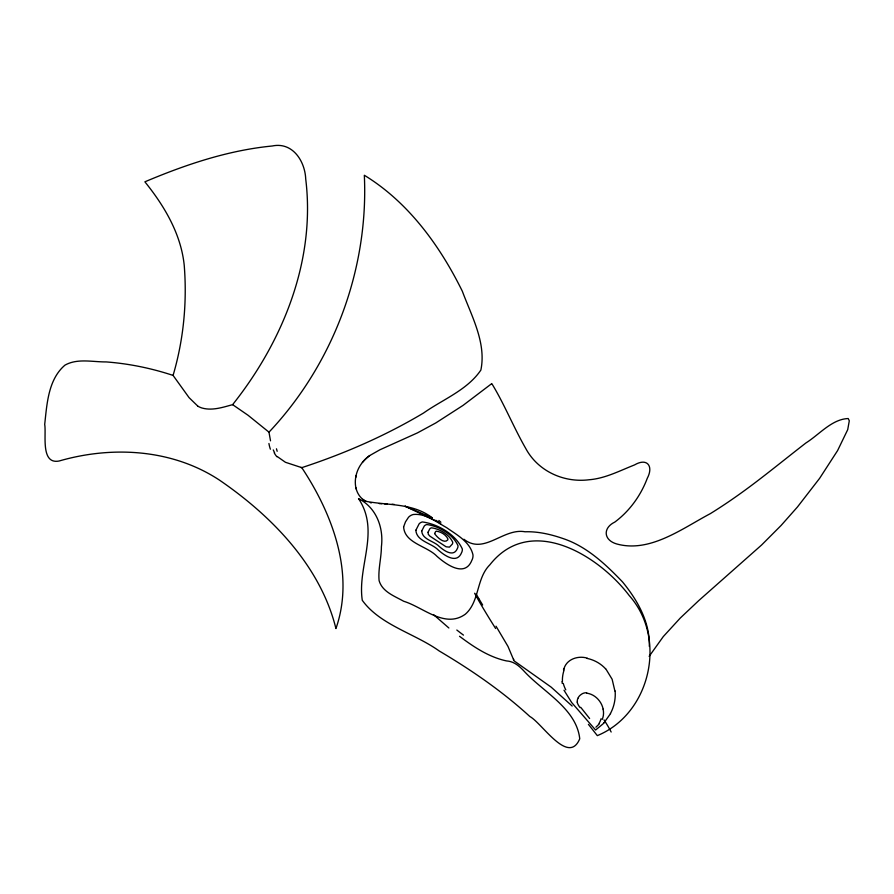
<?xml version="1.0" encoding="UTF-8"?>
<svg xmlns="http://www.w3.org/2000/svg" width="894" height="894" viewBox="0 0 894 894"><rect width="100%" height="100%" fill="white"/><g stroke="black" fill="none" stroke-linecap="round" stroke-linejoin="round"><path stroke-width="1.34" d="M369.58 455.716A37.179 36.877 -72.3 0 0 363.467 461.304C354.08 471.294 351.431 489.912 362.852 499.4A16.181 16.081 4.6 0 0 366.115 501.355C388.342 505.568 413.24 502.942 432.405 517.95L404.971 506.149L438.541 522.23L440.843 524.007M355.656 477.653L356.013 475.776M197.652 405.965L189.081 397.651L173.078 375.413C183.605 339.731 187.192 302.261 184.22 265.227C180.968 233.826 164.34 205.944 144.884 181.817C185.539 164.63 228.048 150.304 272.189 146.001C292.595 141.654 304.988 161.132 305.714 178.99C315.761 260.567 282.806 341.553 232.619 404.647C222.796 407.34 212.169 410.927 201.988 408.01A15.276 12.013 30.1 0 1 197.619 406.021M588.42 724.352L597.326 735.628C650.463 713.758 667.539 638.506 629.275 595.616C598.756 555.33 530.567 513.178 489.867 564.796C476.144 578.418 479.709 601.707 465.327 614.2C444.843 628.918 423.231 607.16 403.708 601.271C394.556 596.119 382.274 591.806 379.101 580.642C378.028 569.344 381.336 558.113 381.403 546.793C383.794 527.762 376.396 507.602 358.539 498.64C380.363 531.215 357.164 566.327 362.282 600.31C380.006 624.973 414.905 633.533 439.166 650.944C471.306 669.941 502.26 691.252 529.84 716.496C542.099 723.134 568.461 765.756 579.748 738.79C576.462 708.663 543.239 691.967 524.387 671.506C519.347 666.052 513.994 661.404 506.462 660.912C488.85 657.112 473.719 646.932 459.538 636.293M564.002 668.578C566.919 658.934 578.217 655.458 587.202 658.118M610.524 713.647L603.796 723.067M649.145 656.375L663.27 636.606L680.312 618L698.795 600.556L761.61 544.994L781.11 525.448L797.448 506.987L819.63 478.324L837.6 450.565L847.713 429.656L849.3 420.772L848.194 418.537C831.878 419.141 819.351 434.518 805.963 442.932C790.709 454.733 775.735 466.869 760.448 478.614C744.322 491.052 727.716 502.886 710.395 513.603C682.189 528.499 649.793 553.308 616.413 543.876C603.416 539.954 602.813 527.818 614.793 522.096C629.622 511.033 640.808 495.522 647.301 478.234C653.749 466.109 647.122 457.516 634.572 464.914C619.687 470.747 605.137 478.525 588.923 479.776C563.801 482.916 537.909 471.149 525.773 448.509C513.737 427.611 503.769 402.926 491.767 383.571M270.513 440.82L268.982 432.171C333.462 363.847 368.753 269.016 364.327 175.258C408.312 202.133 439.87 245.649 462.354 291.276C471.563 316.085 486.504 342.894 480.871 370.071C467.35 390.063 442.888 399.372 423.622 412.972C385.303 435.847 344.156 453.75 301.781 467.651L285.443 462.287L277.174 456.499M599.449 723.738L595.907 727.213M491.141 384.074L463.014 405.418L435.836 422.918L417.498 432.864L379.883 449.794L369.535 455.661A36.9 36.755 -79 0 0 362.372 462.377M384.442 503.858L387.068 503.97M379.268 503.624L381.816 503.747M392.053 504.25L394.288 504.439M586.766 693.174C594.901 694.236 601.55 701.231 603.159 709.143M370.284 502.663L371.368 502.875M300.876 467.417L301.781 467.651C332.367 513.737 355.13 573.713 335.932 628.549C320.398 565.746 271.53 515.771 219.488 480.134C172.397 449.067 112.286 445.581 59.06 461.025C40.286 464.623 46.488 434.071 44.7 424.426C46.957 404.032 48.153 379.514 64.96 365.143C77.42 358.136 92.585 362.048 106.185 361.925C128.926 363.623 151.432 368.25 173.078 375.413M463.908 539.25C484.179 555.252 503.154 527.762 525.046 531.774C538.21 531.36 551.151 534.411 563.511 538.713C586.866 546.636 605.629 564.293 622.481 581.86C637.433 600.075 649.983 622.068 649.323 646.384M496.025 626.213L508.004 646.451L514.039 660.811L551.14 687.117L572.171 706.048M232.619 404.647L248.074 415.285L268.982 432.171M435.836 520.263L438.541 522.23M448.866 627.99L433.512 614.591M605.629 668.578L612.133 679.261L614.893 690.995M580.742 707.344L589.615 718.519M479.15 599.181L476.144 593.962M274.603 452.811L273.262 449.928M564.002 690.224L571.679 702.539L595.583 730.018L602.791 724.084A55.283 47.538 50.4 0 0 603.808 723.078M513.48 659.034L513.737 659.794M355.89 487.755L356.192 488.973M562.237 683.418L562.058 681.541M463.472 635.12A49.103 5.118 36.4 0 1 456.823 630.035M495.634 628.516A46.801 2.447 57.8 0 1 474.625 593.236M482.648 604.981A32.888 1.218 57.2 0 1 479.229 599.293M604.02 719.894A78.281 32.117 44.9 0 1 611.161 732.018M601.081 718.742A30.497 23.635 55 0 1 599.047 723.414M603.081 709.154A25.267 19.947 15.9 0 1 602.232 719.391M586.643 692.727A9.979 7.163 23.7 0 0 581.301 694.392A15.589 10.404 17.7 0 0 578.217 697.767M577.379 702.203A11.656 7.744 22.8 0 1 578.34 697.834M580.128 707.601A12.36 7.588 36.9 0 1 577.144 702.103M565.79 689.877A46.052 33.078 12.7 0 1 563.276 683.385M562.427 681.474A47.93 35.481 -21.5 0 1 564.136 669.908M563.488 669.863A38.889 28.865 -19 0 1 563.958 668.578M587.146 658.409A31.458 27.491 14 0 1 605.461 668.701M615.128 690.995A53.83 46.6 18.4 0 1 610.401 713.591M425.231 515.369A44.197 4.101 28 0 1 428.461 517.369M366.115 501.344A16.103 15.969 22.3 0 1 362.852 499.388M438.876 520.487A44.208 6.303 24.7 0 1 440.887 522.241M277.162 451.28A32.307 4.157 71.6 0 1 276.458 448.799M276.905 456.733A13.902 9.923 48.7 0 1 274.268 452.912M270.379 449.201A27.938 14.002 55.4 0 1 268.938 443.502M403.619 526.857C404.58 543.351 427.064 545.899 436.954 556.303C445.961 564.293 464.914 578.005 471.909 560.18A9.756 9.756 0 0 0 472.971 554.85C470.054 541.798 456.722 534.802 446.642 527.661C436.373 521.995 425.779 513.245 413.374 514.486A9.488 9.488 0 0 0 408.491 517.302L405.485 521.872L403.619 526.857M415.866 530.243C416.515 541.295 431.578 542.993 438.205 549.966C444.24 555.319 456.923 564.505 461.617 552.559A6.537 6.537 0 0 0 462.321 548.983C455.728 534.377 437.926 523.985 422.404 521.951A6.359 6.359 0 0 0 419.13 523.839L415.866 530.243M421.733 531.014C422.236 539.63 433.981 540.959 439.155 546.39C443.86 550.559 453.761 557.733 457.415 548.413A5.096 5.096 0 0 0 457.974 545.631C452.833 534.232 438.943 526.13 426.829 524.543A4.962 4.962 0 0 0 424.281 526.018L421.733 531.014M428.07 532.232L428.327 534.355L429.902 536.143L446.106 546.804L449.47 547.139L452.33 544.066A3.464 3.464 0 0 0 452.699 542.166C449.213 534.422 439.759 528.913 431.534 527.829A3.375 3.375 0 0 0 429.802 528.835L428.07 532.232M434.607 533.562C436.618 536.813 444.139 544.222 447.704 539.954A1.877 1.877 0 0 0 447.905 538.937C446.028 534.746 440.921 531.774 436.473 531.192A1.822 1.822 0 0 0 435.546 531.729L434.607 533.562"/></g></svg>
